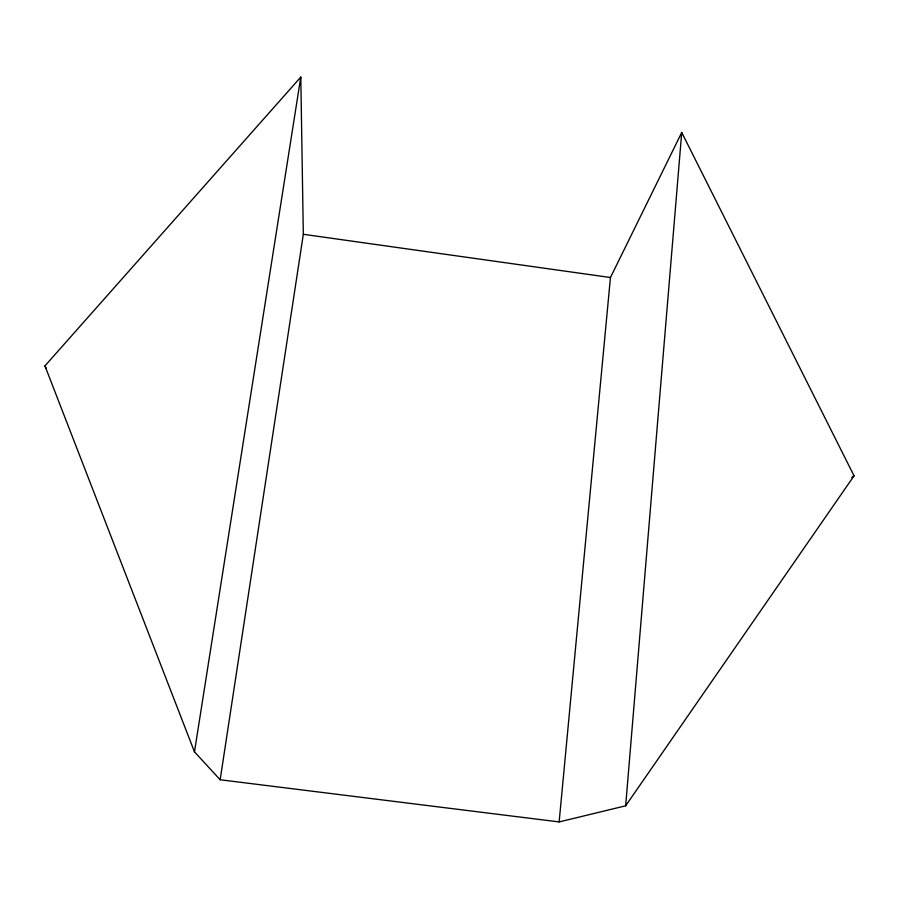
<?xml version="1.0" encoding="UTF-8"?>
<svg xmlns="http://www.w3.org/2000/svg" width="899" height="899" viewBox="0 0 899 899"><rect width="100%" height="100%" fill="white"/><g stroke="black" fill="none" stroke-linecap="round" stroke-linejoin="round"><path stroke-width="1.35" d="M625.659 805.807L681.734 132.468L854.05 475.818L625.659 805.807L559.144 821.922L220.165 779.759L194.476 751.856L44.95 365.893L300.794 77.078L303.323 234.291L220.165 779.759M559.144 821.922L610.455 277.521L681.734 132.468M194.476 751.856L300.794 77.078M851.825 477.493L854.05 475.818M303.323 234.291L610.455 277.521M44.95 365.893L46.242 368.365"/></g></svg>
